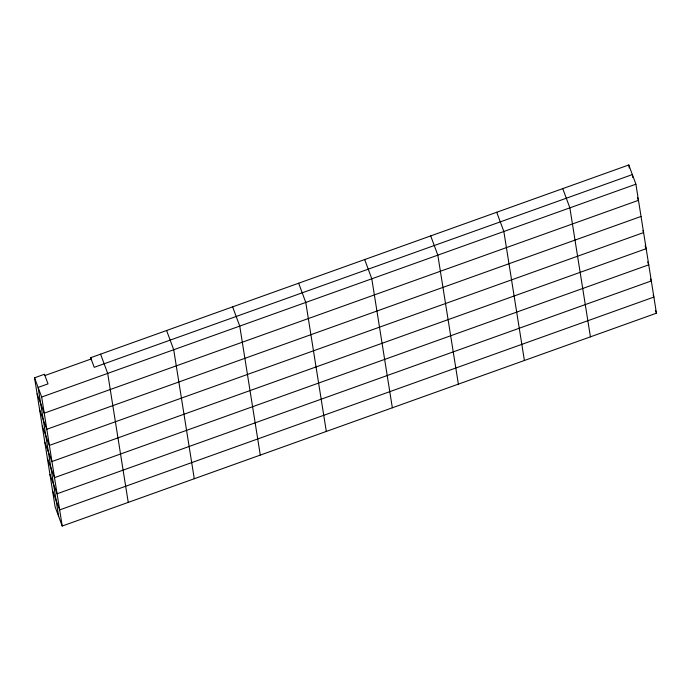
<?xml version="1.0" encoding="UTF-8"?>
<svg xmlns="http://www.w3.org/2000/svg" width="691" height="691" viewBox="0 0 691 691"><rect width="100%" height="100%" fill="white"/><g stroke="black" fill="none" stroke-linecap="round" stroke-linejoin="round"><path stroke-width="1.04" d="M90.996 359.717L90.668 357.705L628.784 164.968L635.901 184.203L656.45 313.196L62.216 526.032L55.099 506.797L34.55 377.804L44.457 374.254L48.007 383.876L38.109 387.418L58.657 516.419M44.932 375.541L91.143 358.983M62.216 526.032L41.667 397.04L635.901 184.203M641.032 216.447L46.798 429.284L39.689 410.057M637.396 197.436L638.467 200.321L44.233 413.158L37.115 393.93M642.889 230.647L643.606 232.573L49.372 445.41L42.255 426.174M645.109 245.815L646.171 248.7L51.937 461.536L44.829 442.3M647.674 261.941L648.745 264.826L54.511 477.654L47.394 458.427M650.602 279.026L651.311 280.943L57.077 493.78L49.968 474.553M653.168 295.143L653.885 297.07L59.651 509.906L52.533 490.679M655.379 310.311L656.45 313.196M562.759 188.617L569.868 207.853L590.425 336.845M496.734 212.267L503.843 231.494L524.4 360.495M430.709 235.916L437.818 255.143L458.375 384.144M364.684 259.566L371.793 278.793L392.35 407.785M298.65 283.215L305.767 302.442L326.316 431.434M232.625 306.856L239.742 326.092L260.291 455.084M166.6 330.505L173.717 349.741L194.266 478.733M100.575 354.155L107.692 373.39L128.241 502.383M90.668 357.705L94.226 367.318L632.343 174.581L632.818 177.604M34.55 377.804L41.667 397.04M628.784 164.968L629.268 167.991"/></g></svg>
